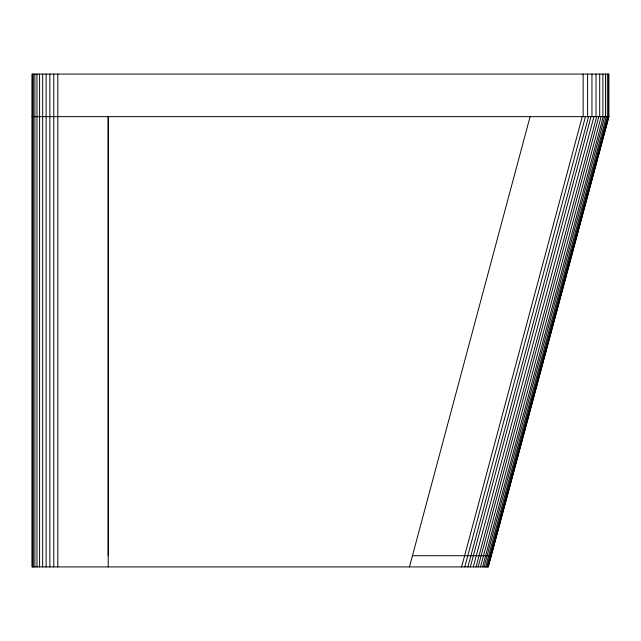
<?xml version="1.0" encoding="UTF-8"?>
<svg xmlns="http://www.w3.org/2000/svg" width="641" height="641" viewBox="0 0 641 641"><rect width="100%" height="100%" fill="white"/><g stroke="black" fill="none" stroke-linecap="round" stroke-linejoin="round"><path stroke-width="0.96" d="M33.308 74.076L33.308 566.924M46.12 74.076L46.12 566.924M53.78 74.076L53.78 566.924M108.217 555.723L108.217 116.646L108.217 566.924M409.447 566.924L530.099 116.646M461.624 566.924L582.276 116.646M464.797 566.924L585.449 116.646M467.898 566.924L588.55 116.646M470.366 566.924L591.018 116.646M473.298 566.924L593.951 116.646M476.047 566.924L596.699 116.646M478.138 566.924L598.79 116.646M480.51 566.924L601.162 116.646M482.601 566.924L603.253 116.646M484.083 566.924L604.735 116.646M485.638 566.924L606.29 116.646M486.84 566.924L607.492 116.646M487.561 566.924L608.213 116.646M488.13 566.924L608.782 116.646M608.95 116.646L488.298 566.924L32.05 566.924L32.05 74.076L608.902 74.076L608.902 116.646L32.05 116.646M491.302 555.723L412.443 555.723M608.509 74.076L608.509 116.646M607.347 74.076L607.347 116.646M605.449 74.076L605.449 116.646M602.877 74.076L602.877 116.646M599.696 74.076L599.696 116.646M596.018 74.076L596.018 116.646M591.947 74.076L591.947 116.646M587.613 74.076L587.613 116.646M583.142 74.076L583.142 116.646M57.81 74.076L57.81 566.924M49.854 74.076L49.854 566.924M42.667 74.076L42.667 566.924M39.598 74.076L39.598 566.924M36.97 74.076L36.97 566.924M34.854 74.076L34.854 566.924M32.37 74.076L32.37 566.924"/></g></svg>
